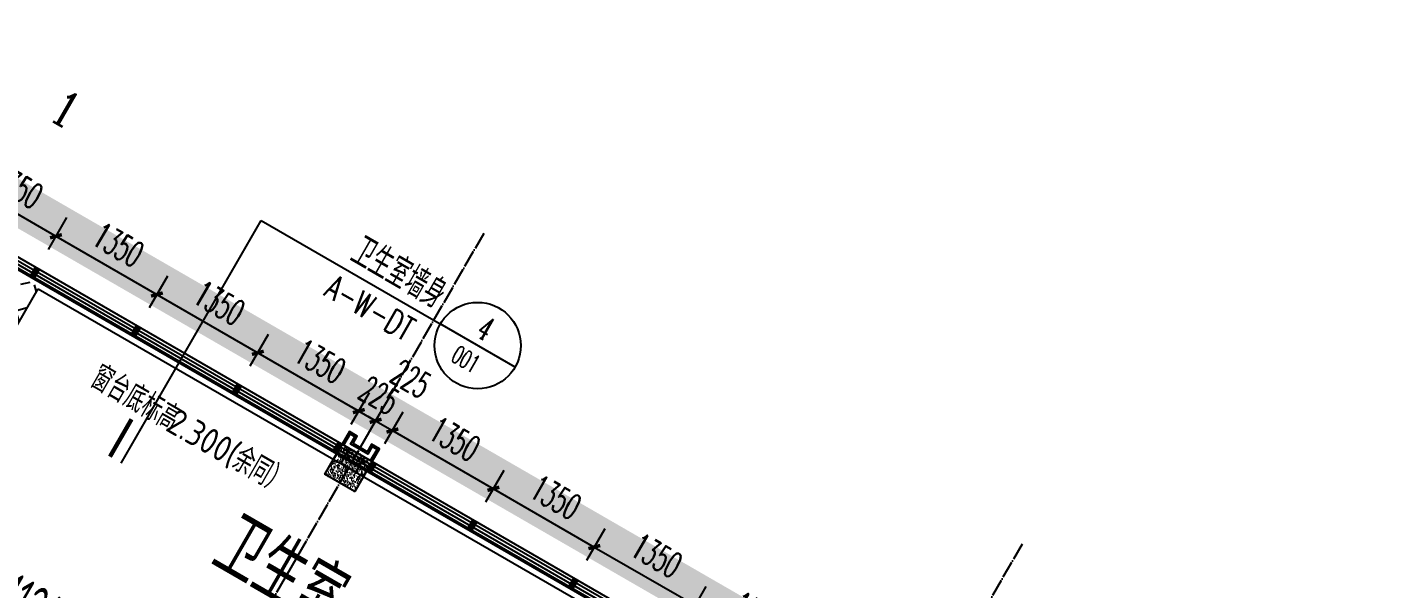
# Model space of a CAD drawing. Header units: millimetres. Extents: x 216654360 to 218309126, y 218099985 to 219647706.
# Drawn here: x 217938932 to 217954669, y 218951815 to 218958319 of the extents above; entities that cross this region are included whole.
import ezdxf
from ezdxf.enums import TextEntityAlignment as Align
from ezdxf.xclip import XClip

# ---------------------------------------------------------------- set-up
doc = ezdxf.new("R2010")
doc.units = ezdxf.units.MM
doc.header["$LTSCALE"] = 1000
doc.header["$XCLIPFRAME"] = 0
doc.linetypes.add('DASH', pattern=[0.35, 0.25, -0.1])
doc.linetypes.add('DOTE', pattern=[2.4200000000000004, 2, -0.2, 0.02, -0.2])
for name, color, linetype in [('A-ANNO-DIMS', 3, 'Continuous'), ('A-ANNO-DOTE', 1, 'DOTE'), ('A-ANNO-IDEN-INDX', 3, 'Continuous'), ('A-ANNO-TXT', 7, 'Continuous'), ('A-COLU', 2, 'Continuous'), ('A-COLU-CONC', 2, 'Continuous'), ('A-FLOR-SPCL', 245, 'Continuous'), ('A-FLOR-STRS', 51, 'Continuous'), ('A-WALL', 2, 'Continuous'), ('A-WALL-CURT', 111, 'Continuous'), ('A-WALL-MSNW', 2, 'Continuous'), ('A-WALL-SHEA', 2, 'Continuous'), ('A-WIND', 161, 'Continuous'), ('PUB_HATCH', 8, 'Continuous'), ('PUB_TEXT', 7, 'Continuous'), ('WINDOW', 4, 'Continuous'), ('WINDOW_TEXT', 7, 'Continuous'), ('现状植物', 3, 'Continuous')]:
    doc.layers.add(name, color=color, linetype=linetype)
doc.styles.add('_TCH_DIM_T3', font='SIMPLEX.shx', dxfattribs={"width": 0.5647058823529413, "bigfont": 'GBCBIG.shx'})
doc.styles.add('_TCH_WINDOW', font='GBENOR', dxfattribs={"width": 0.8, "bigfont": 'GBCBIG'})
doc.styles.add('A_AXIS', font='COMPLEX', dxfattribs={"width": 0.8, "bigfont": 'HZ'})
doc.styles.add('AUDIT_D_250603204042-0', font='SIMPLEX', dxfattribs={"width": 0.7, "bigfont": 'HZ'})
doc.styles.get("Standard").update_dxf_attribs({"font": 'gbenor.shx', "bigfont": 'gbcbig.shx'})
doc.dimstyles.new('_TCH_ARCH&&100', dxfattribs={"dimtxt": 297.5, "dimasz": 100, "dimexe": 250, "dimexo": 300, "dimgap": 126.25, "dimtad": 1, "dimdec": 0, "dimzin": 0, "dimdsep": 46, "dimtxsty": '_TCH_DIM_T3', "dimblk": 'ARCHTICK', "dimcen": 0.09, "dimclrt": 7, "dimazin": 2, "dimtfac": 1, "dimtdec": 0, "dimtix": 1, "dimtmove": 2, "dimatfit": 3, "dimfxl": 100, "dimtolj": 1, "dimtzin": 0, "dimarcsym": 0})

# ---------------------------------------------------------------- blocks, each defined once
blk = doc.blocks.new('123sfg')
at = {"layer": 'A-FLOR-STRS', "color": 1, "linetype": 'DASH', "const_width": 0.5}
blk.add_lwpolyline([(-435.7520347369718, -1148.388286254316), (-511.1115516244317, -1148.388286254316), (-511.3552337155952, -1165.729753827507), (-511.0830312329153, -1166.330356907861), (-509.862566358549, -1167.165920006349), (-509.899666979044, -1175.035179553675), (-511.2151629207592, -1175.819181181321), (-511.5013152034771, -1176.37444855023), (-511.8447741047139, -1217.800621691689), (-511.7709169440395, -1218.378271135507), (-511.5875886529493, -1218.902143048302), (-509.7669051376688, -1219.661976483888), (-509.385862355567, -1219.696680274913), (-508.9938257462936, -1221.561295600962), (-505.3071537641226, -1224.627778107655), (-496.1454937860653, -1225.778210952126), (-492.040455449508, -1227.508854247053), (-490.6770727478661, -1229.040993421052), (-491.1780902189776, -1234.403478215337), (-491.8354530945844, -1240.873174603801), (-495.3054724940848, -1245.831589563697), (-496.0934880015939, -1248.609740337537), (-498.2702817226327, -1262.571470302767), (-497.9822436700924, -1324.142034435703)], dxfattribs=at)
blk = doc.blocks.new('2929sk')
at = {"layer": 'A-ANNO-DOTE', "ltscale": 0.1}
for p, q in [((-40108.41759934928, -98506.28522877552), (-40108.41759934928, -79972.7619583212)), ((-32908.41759934928, -98506.28522877552), (-32908.41759934928, -79972.76195832115))]:
    blk.add_line(p, q, dxfattribs=at)
blk = doc.blocks.new('q34wsyt')
at = {"layer": 'A-ANNO-TXT', "color": 7, "style": 'A_AXIS', "width": 0.8000000000000002}
blk.add_text('1', height=400, dxfattribs=at).set_placement((7031970.425195132, -153220.8224066973))
blk = doc.blocks.new('123sttyt')
at = {"layer": 'A-COLU-CONC'}
h = blk.add_hatch(dxfattribs=at)
h.set_pattern_fill('混凝土', scale=10)
h.set_pattern_definition([(49.99999999999999, (458507.2726841327, 226049.4547714085), (71.72601826007535, -6.275213498259511), [7.5, -82.5]), (355, (458507.2726841327, 226049.4547714085), (-13.8751333613, 75.21921337000119), [6, -66]), (100.4514, (458513.2498521327, 226048.9318374085), (57.85093817140216, 68.94395420609536), [6.374019000000001, -70.1142112]), (46.18420000000002, (458507.2726841327, 226069.4547714085), (106.7241048625644, -16.55190143290181), [11.25, -123.75]), (96.6356, (458516.1663586327, 226068.0754407085), (93.46627055487033, 97.41178709004417), [9.561028799999999, -105.1713]), (351.1842, (458507.2726841327, 226069.4547714085), (93.46619451336272, 97.41186009253246), [9, -99]), (21, (458517.2726841327, 226064.4547714085), (59.69070521184616, -40.26188906653388), [7.5, -82.5]), (326.0000000000001, (458517.2726841327, 226064.4547714085), (24.33153319215817, 72.5150045046853), [6, -66]), (71.4514, (458522.2469074327, 226061.0996108085), (84.02226285814899, 32.25304967099524), [6.374019000000001, -70.1142112]), (37.50000000000001, (458507.2726841327, 226049.4547714085), (1.215985531729067, 33.28938538313115), [0, -65.19999999999999, 0, -67, 0, -66.25]), (7.499999999999999, (458507.2726841327, 226049.4547714085), (26.30695374421486, 39.44117118823603), [0, -38.2, 0, -63.7, 0, -25.25]), (327.5, (458484.9726841327, 226049.4547714085), (53.3822436172409, -2.255487173437976), [0, -25, 0, -78, 0, -103.5]), (317.5, (458474.9726841327, 226049.4547714085), (58.31861693423862, 10.01049823323177), [0, -32.5, 0, -51.8, 0, -73.5])])
h.paths.add_polyline_path([(6523019.330466915, 268461.0957909399), (6523419.330466915, 268461.0957909399), (6523419.330466892, 268061.0957909399), (6523019.330466892, 268061.0957909399)])
h = blk.add_hatch(color=256, dxfattribs=at)
h.dxf.hatch_style = 1
h.paths.add_polyline_path([(6523119.330466904, 268461.0957909399), (6523319.330466904, 268461.0957909399), (6523319.330466904, 268261.0957909399), (6523119.330466904, 268261.0957909399)])
at = {"layer": 'A-COLU'}
for points in [[(6523019.330466915, 268461.0957909399), (6523419.330466915, 268461.0957909399), (6523419.330466892, 268061.0957909399), (6523019.330466892, 268061.0957909399)], [(6523119.330466904, 268461.0957909399), (6523319.330466904, 268461.0957909399), (6523319.330466904, 268261.0957909399), (6523119.330466904, 268261.0957909399)]]:
    blk.add_lwpolyline(points, close=True, dxfattribs=at)
blk = doc.blocks.new('atyyj')
at = {"color": 6}
for points in [[(6087145.846531308, 41917.42876004828), (6087145.850708799, 41917.44223488616), (6087145.850708793, 42287.44228338455), (6087040.833285737, 42287.42880854666), (6087040.833285737, 42187.42880854666), (6086945.833285737, 42187.42880854666), (6086850.833285737, 42187.42880854666), (6086850.833285737, 42287.42880854666), (6086745.844134575, 42287.41532826515), (6086745.844134575, 42117.42884835148)], [(6087125.83328574, 42117.42884835148), (6087125.833285737, 42267.42880854666), (6087060.833285737, 42267.42880854666), (6087060.833285737, 42167.42880854666), (6086945.833285737, 42167.42880854666), (6086830.833285737, 42167.42880854666), (6086830.833285737, 42267.42880854666), (6086765.833285737, 42267.42880854666), (6086765.833285737, 42117.42884835148)]]:
    blk.add_lwpolyline(points, dxfattribs=at)
at = {"layer": 'A-COLU'}
blk.add_blockref('123sttyt', (-436273.4971811436, -226343.666958125), dxfattribs=at)
blk = doc.blocks.new('123arrt')
at = {"layer": 'A-COLU'}
blk.add_blockref('123sttyt', (12075.15662112832, 2799.999975732382), dxfattribs=at)
blk = doc.blocks.new('234eryayyui')
h = blk.add_hatch(color=251)
h.dxf.hatch_style = 1
h.paths.add_polyline_path([(6065420.674966354, 42391.641019584), (6065470.674966354, 42391.641019584), (6065470.67447537, 42281.641019584), (6065420.67447537, 42281.641019584)])
at = {"layer": 'WINDOW'}
blk.add_lwpolyline([(6065420.674966354, 42391.641019584), (6065470.674966354, 42391.641019584), (6065470.67447537, 42281.641019584), (6065420.67447537, 42281.641019584)], close=True, dxfattribs=at)
blk = doc.blocks.new('124ety6')
at = {"layer": 'A-COLU-CONC', "color": 7}
for p in [(10025.15708609447, 2.542298170737922e-06), (11375.1570730716, 2.463713462930173e-06), (12725.15706004873, 2.385128755122423e-06), (14075.15704702586, 2.306544047314674e-06), (14525.15711214021, 2.699467586353421e-06), (15875.15709911734, 2.620882878545672e-06), (17225.15708609447, 2.542298170737922e-06)]:
    blk.add_blockref('234eryayyui', p, dxfattribs=at)
blk = doc.blocks.new('_ArchTick')
at = {"color": 0, "linetype": 'ByBlock', "const_width": 0.4}
blk.add_lwpolyline([(-0.5, -0.5), (0.5, 0.5)], dxfattribs=at)
blk = doc.blocks.new('*D458')
at = {"layer": 'A-ANNO-DIMS', "color": 0, "lineweight": -2, "transparency": 16777216}
for p, q in [((6074120.832065471, 42645.68900444673), (6074120.832065471, 43070.74270527938)), ((6075470.83205245, 42645.68900444673), (6075470.83205245, 43070.74270527938)), ((6074120.832065471, 42820.74270527938), (6075470.83205245, 42820.74270527938))]:
    blk.add_line(p, q, dxfattribs=at)
at = {"layer": 'Defpoints', "color": 0, "transparency": 16777216}
for p in [(6075470.83205245, 42820.74270527938), (6074120.832065471, 42345.68900444673), (6075470.83205245, 42345.68900444673)]:
    blk.add_point(p, dxfattribs=at)
at = {"layer": 'A-ANNO-DIMS', "color": 0, "lineweight": -2, "transparency": 16777216, "xscale": 100, "yscale": 100, "zscale": 100, "rotation": 180}
blk.add_blockref('_ArchTick', (6074120.832065471, 42820.74270527938), dxfattribs=at)
at = {"layer": 'A-ANNO-DIMS', "color": 0, "lineweight": -2, "transparency": 16777216, "xscale": 100, "yscale": 100, "zscale": 100}
blk.add_blockref('_ArchTick', (6075470.83205245, 42820.74270527938), dxfattribs=at)
at = {"layer": 'A-ANNO-DIMS', "color": 7, "transparency": 16777216, "insert": (6074795.832058961, 43095.74270527938), "char_height": 297.5, "attachment_point": 5, "style": '_TCH_DIM_T3'}
blk.add_mtext('\\A1;1350', dxfattribs=at)
blk = doc.blocks.new('*D459')
at = {"layer": 'A-ANNO-DIMS', "color": 0, "lineweight": -2, "transparency": 16777216}
for p, q in [((6075470.83205245, 42645.68900444673), (6075470.83205245, 43070.74270527938)), ((6076820.832039425, 42645.68900444673), (6076820.832039425, 43070.74270527938)), ((6075470.83205245, 42820.74270527938), (6076820.832039425, 42820.74270527938))]:
    blk.add_line(p, q, dxfattribs=at)
at = {"layer": 'Defpoints', "color": 0, "transparency": 16777216}
for p in [(6076820.832039425, 42820.74270527938), (6075470.83205245, 42345.68900444673), (6076820.832039425, 42345.68900444673)]:
    blk.add_point(p, dxfattribs=at)
at = {"layer": 'A-ANNO-DIMS', "color": 0, "lineweight": -2, "transparency": 16777216, "xscale": 100, "yscale": 100, "zscale": 100, "rotation": 180}
blk.add_blockref('_ArchTick', (6075470.83205245, 42820.74270527938), dxfattribs=at)
at = {"layer": 'A-ANNO-DIMS', "color": 0, "lineweight": -2, "transparency": 16777216, "xscale": 100, "yscale": 100, "zscale": 100}
blk.add_blockref('_ArchTick', (6076820.832039425, 42820.74270527938), dxfattribs=at)
at = {"layer": 'A-ANNO-DIMS', "color": 7, "transparency": 16777216, "insert": (6076145.832045937, 43095.74270527938), "char_height": 297.5, "attachment_point": 5, "style": '_TCH_DIM_T3'}
blk.add_mtext('\\A1;1350', dxfattribs=at)
blk = doc.blocks.new('*D460')
at = {"layer": 'A-ANNO-DIMS', "color": 0, "lineweight": -2, "transparency": 16777216}
for p, q in [((6076820.832039425, 42645.68900444673), (6076820.832039425, 43070.74270527938)), ((6078170.832026402, 42645.68900444673), (6078170.832026402, 43070.74270527938)), ((6076820.832039425, 42820.74270527938), (6078170.832026402, 42820.74270527938))]:
    blk.add_line(p, q, dxfattribs=at)
at = {"layer": 'Defpoints', "color": 0, "transparency": 16777216}
for p in [(6078170.832026402, 42820.74270527938), (6076820.832039425, 42345.68900444673), (6078170.832026402, 42345.68900444673)]:
    blk.add_point(p, dxfattribs=at)
at = {"layer": 'A-ANNO-DIMS', "color": 0, "lineweight": -2, "transparency": 16777216, "xscale": 100, "yscale": 100, "zscale": 100, "rotation": 180}
blk.add_blockref('_ArchTick', (6076820.832039425, 42820.74270527938), dxfattribs=at)
at = {"layer": 'A-ANNO-DIMS', "color": 0, "lineweight": -2, "transparency": 16777216, "xscale": 100, "yscale": 100, "zscale": 100}
blk.add_blockref('_ArchTick', (6078170.832026402, 42820.74270527938), dxfattribs=at)
at = {"layer": 'A-ANNO-DIMS', "color": 7, "transparency": 16777216, "insert": (6077495.832032913, 43095.74270527938), "char_height": 297.5, "attachment_point": 5, "style": '_TCH_DIM_T3'}
blk.add_mtext('\\A1;1350', dxfattribs=at)
blk = doc.blocks.new('*D461')
at = {"layer": 'A-ANNO-DIMS', "color": 0, "lineweight": -2, "transparency": 16777216}
for p, q in [((6078170.832026402, 42645.68900444673), (6078170.832026402, 43070.74270527938)), ((6079520.83201338, 42645.68900444673), (6079520.83201338, 43070.74270527938)), ((6078170.832026402, 42820.74270527938), (6079520.83201338, 42820.74270527938))]:
    blk.add_line(p, q, dxfattribs=at)
at = {"layer": 'Defpoints', "color": 0, "transparency": 16777216}
for p in [(6079520.83201338, 42820.74270527938), (6078170.832026402, 42345.68900444673), (6079520.83201338, 42345.68900444673)]:
    blk.add_point(p, dxfattribs=at)
at = {"layer": 'A-ANNO-DIMS', "color": 0, "lineweight": -2, "transparency": 16777216, "xscale": 100, "yscale": 100, "zscale": 100, "rotation": 180}
blk.add_blockref('_ArchTick', (6078170.832026402, 42820.74270527938), dxfattribs=at)
at = {"layer": 'A-ANNO-DIMS', "color": 0, "lineweight": -2, "transparency": 16777216, "xscale": 100, "yscale": 100, "zscale": 100}
blk.add_blockref('_ArchTick', (6079520.83201338, 42820.74270527938), dxfattribs=at)
at = {"layer": 'A-ANNO-DIMS', "color": 7, "transparency": 16777216, "insert": (6078845.832019892, 43095.74270527938), "char_height": 297.5, "attachment_point": 5, "style": '_TCH_DIM_T3'}
blk.add_mtext('\\A1;1350', dxfattribs=at)
blk = doc.blocks.new('*D462')
at = {"layer": 'A-ANNO-DIMS', "color": 0, "lineweight": -2, "transparency": 16777216}
for p, q in [((6079520.83201338, 42645.68900444673), (6079520.83201338, 43070.74270527938)), ((6079745.844556829, 42645.68900444673), (6079745.844556829, 43070.74270527938)), ((6079520.83201338, 42820.74270527938), (6079420.83201338, 42820.74270527938)), ((6079520.83201338, 42820.74270527938), (6079745.844556829, 42820.74270527938)), ((6079745.844556829, 42820.74270527938), (6079845.844556829, 42820.74270527938))]:
    blk.add_line(p, q, dxfattribs=at)
at = {"layer": 'Defpoints', "color": 0, "transparency": 16777216}
for p in [(6079745.844556829, 42820.74270527938), (6079520.83201338, 42345.68900444673), (6079745.844556829, 42345.68900444673)]:
    blk.add_point(p, dxfattribs=at)
at = {"layer": 'A-ANNO-DIMS', "color": 0, "lineweight": -2, "transparency": 16777216, "xscale": 100, "yscale": 100, "zscale": 100}
blk.add_blockref('_ArchTick', (6079520.83201338, 42820.74270527938), dxfattribs=at)
at = {"layer": 'A-ANNO-DIMS', "color": 0, "lineweight": -2, "transparency": 16777216, "xscale": 100, "yscale": 100, "zscale": 100, "rotation": 180}
blk.add_blockref('_ArchTick', (6079745.844556829, 42820.74270527938), dxfattribs=at)
at = {"layer": 'A-ANNO-DIMS', "color": 7, "transparency": 16777216, "insert": (6079633.338285104, 43095.74270527938), "char_height": 297.5, "attachment_point": 5, "style": '_TCH_DIM_T3'}
blk.add_mtext('\\A1;225', dxfattribs=at)
blk = doc.blocks.new('*D463')
at = {"layer": 'A-ANNO-DIMS', "color": 0, "lineweight": -2, "transparency": 16777216}
for p, q in [((6079745.844556829, 42645.68900444673), (6079745.844556829, 43070.74270527938)), ((6079970.832078493, 42645.68900444673), (6079970.832078493, 43070.74270527938)), ((6079745.844556829, 42820.74270527938), (6079645.844556829, 42820.74270527938)), ((6079745.844556829, 42820.74270527938), (6079970.832078493, 42820.74270527938)), ((6079970.832078493, 42820.74270527938), (6080070.832078493, 42820.74270527938))]:
    blk.add_line(p, q, dxfattribs=at)
at = {"layer": 'Defpoints', "color": 0, "transparency": 16777216}
for p in [(6079970.832078493, 42820.74270527938), (6079745.844556829, 42345.68900444673), (6079970.832078493, 42345.68900444673)]:
    blk.add_point(p, dxfattribs=at)
at = {"layer": 'A-ANNO-DIMS', "color": 0, "lineweight": -2, "transparency": 16777216, "xscale": 100, "yscale": 100, "zscale": 100}
blk.add_blockref('_ArchTick', (6079745.844556829, 42820.74270527938), dxfattribs=at)
at = {"layer": 'A-ANNO-DIMS', "color": 0, "lineweight": -2, "transparency": 16777216, "xscale": 100, "yscale": 100, "zscale": 100, "rotation": 180}
blk.add_blockref('_ArchTick', (6079970.832078493, 42820.74270527938), dxfattribs=at)
at = {"layer": 'A-ANNO-DIMS', "color": 7, "transparency": 16777216, "insert": (6079858.338317661, 43445.74270527938), "char_height": 297.5, "attachment_point": 5, "style": '_TCH_DIM_T3'}
blk.add_mtext('\\A1;225', dxfattribs=at)
blk = doc.blocks.new('*D464')
at = {"layer": 'A-ANNO-DIMS', "color": 0, "lineweight": -2, "transparency": 16777216}
for p, q in [((6079970.832078493, 42645.68900444673), (6079970.832078493, 43070.74270527938)), ((6081320.832065471, 42645.68900444673), (6081320.832065471, 43070.74270527938)), ((6079970.832078493, 42820.74270527938), (6081320.832065471, 42820.74270527938))]:
    blk.add_line(p, q, dxfattribs=at)
at = {"layer": 'Defpoints', "color": 0, "transparency": 16777216}
for p in [(6081320.832065471, 42820.74270527938), (6079970.832078493, 42345.68900444673), (6081320.832065471, 42345.68900444673)]:
    blk.add_point(p, dxfattribs=at)
at = {"layer": 'A-ANNO-DIMS', "color": 0, "lineweight": -2, "transparency": 16777216, "xscale": 100, "yscale": 100, "zscale": 100, "rotation": 180}
blk.add_blockref('_ArchTick', (6079970.832078493, 42820.74270527938), dxfattribs=at)
at = {"layer": 'A-ANNO-DIMS', "color": 0, "lineweight": -2, "transparency": 16777216, "xscale": 100, "yscale": 100, "zscale": 100}
blk.add_blockref('_ArchTick', (6081320.832065471, 42820.74270527938), dxfattribs=at)
at = {"layer": 'A-ANNO-DIMS', "color": 7, "transparency": 16777216, "insert": (6080645.832071982, 43095.74270527938), "char_height": 297.5, "attachment_point": 5, "style": '_TCH_DIM_T3'}
blk.add_mtext('\\A1;1350', dxfattribs=at)
blk = doc.blocks.new('*D465')
at = {"layer": 'A-ANNO-DIMS', "color": 0, "lineweight": -2, "transparency": 16777216}
for p, q in [((6081320.832065471, 42645.68900444673), (6081320.832065471, 43070.74270527938)), ((6082670.832052449, 42645.68900444673), (6082670.832052449, 43070.74270527938)), ((6081320.832065471, 42820.74270527938), (6082670.832052449, 42820.74270527938))]:
    blk.add_line(p, q, dxfattribs=at)
at = {"layer": 'Defpoints', "color": 0, "transparency": 16777216}
for p in [(6082670.832052449, 42820.74270527938), (6081320.832065471, 42345.68900444673), (6082670.832052449, 42345.68900444673)]:
    blk.add_point(p, dxfattribs=at)
at = {"layer": 'A-ANNO-DIMS', "color": 0, "lineweight": -2, "transparency": 16777216, "xscale": 100, "yscale": 100, "zscale": 100, "rotation": 180}
blk.add_blockref('_ArchTick', (6081320.832065471, 42820.74270527938), dxfattribs=at)
at = {"layer": 'A-ANNO-DIMS', "color": 0, "lineweight": -2, "transparency": 16777216, "xscale": 100, "yscale": 100, "zscale": 100}
blk.add_blockref('_ArchTick', (6082670.832052449, 42820.74270527938), dxfattribs=at)
at = {"layer": 'A-ANNO-DIMS', "color": 7, "transparency": 16777216, "insert": (6081995.832058961, 43095.74270527938), "char_height": 297.5, "attachment_point": 5, "style": '_TCH_DIM_T3'}
blk.add_mtext('\\A1;1350', dxfattribs=at)
blk = doc.blocks.new('*D466')
at = {"layer": 'A-ANNO-DIMS', "color": 0, "lineweight": -2, "transparency": 16777216}
for p, q in [((6082670.832052449, 42645.68900444673), (6082670.832052449, 43070.74270527938)), ((6084020.832039425, 42645.68900444673), (6084020.832039425, 43070.74270527938)), ((6082670.832052449, 42820.74270527938), (6084020.832039425, 42820.74270527938))]:
    blk.add_line(p, q, dxfattribs=at)
at = {"layer": 'Defpoints', "color": 0, "transparency": 16777216}
for p in [(6084020.832039425, 42820.74270527938), (6082670.832052449, 42345.68900444673), (6084020.832039425, 42345.68900444673)]:
    blk.add_point(p, dxfattribs=at)
at = {"layer": 'A-ANNO-DIMS', "color": 0, "lineweight": -2, "transparency": 16777216, "xscale": 100, "yscale": 100, "zscale": 100, "rotation": 180}
blk.add_blockref('_ArchTick', (6082670.832052449, 42820.74270527938), dxfattribs=at)
at = {"layer": 'A-ANNO-DIMS', "color": 0, "lineweight": -2, "transparency": 16777216, "xscale": 100, "yscale": 100, "zscale": 100}
blk.add_blockref('_ArchTick', (6084020.832039425, 42820.74270527938), dxfattribs=at)
at = {"layer": 'A-ANNO-DIMS', "color": 7, "transparency": 16777216, "insert": (6083345.832045937, 43095.74270527938), "char_height": 297.5, "attachment_point": 5, "style": '_TCH_DIM_T3'}
blk.add_mtext('\\A1;1350', dxfattribs=at)
blk = doc.blocks.new('*D467')
at = {"layer": 'A-ANNO-DIMS', "color": 0, "lineweight": -2, "transparency": 16777216}
for p, q in [((6084020.832039425, 42645.68900444673), (6084020.832039425, 43070.74270527938)), ((6085370.832026402, 42645.68900444673), (6085370.832026402, 43070.74270527938)), ((6084020.832039425, 42820.74270527938), (6085370.832026402, 42820.74270527938))]:
    blk.add_line(p, q, dxfattribs=at)
at = {"layer": 'Defpoints', "color": 0, "transparency": 16777216}
for p in [(6085370.832026402, 42820.74270527938), (6084020.832039425, 42345.68900444673), (6085370.832026402, 42345.68900444673)]:
    blk.add_point(p, dxfattribs=at)
at = {"layer": 'A-ANNO-DIMS', "color": 0, "lineweight": -2, "transparency": 16777216, "xscale": 100, "yscale": 100, "zscale": 100, "rotation": 180}
blk.add_blockref('_ArchTick', (6084020.832039425, 42820.74270527938), dxfattribs=at)
at = {"layer": 'A-ANNO-DIMS', "color": 0, "lineweight": -2, "transparency": 16777216, "xscale": 100, "yscale": 100, "zscale": 100}
blk.add_blockref('_ArchTick', (6085370.832026402, 42820.74270527938), dxfattribs=at)
at = {"layer": 'A-ANNO-DIMS', "color": 7, "transparency": 16777216, "insert": (6084695.832032913, 43095.74270527938), "char_height": 297.5, "attachment_point": 5, "style": '_TCH_DIM_T3'}
blk.add_mtext('\\A1;1350', dxfattribs=at)
blk = doc.blocks.new('$DorLib2D$00000009')
for p, q in [((0.4128784780300046, 0.9052619659617922), (0.4128784780300046, 0.08070055595349494)), ((0.4541065485304194, 0.9052619659617922), (0.4128784780300046, 0.9052619659617922)), ((0.4541065485304194, 0.08070055595349494), (0.4541065485304194, 0.9052619659617922)), ((0.4128784780300046, 0.7821568824082695), (0.3780038555081039, 0.7821568824082694)), ((0.4889811710523202, 0.7821568824082694), (0.4541065485304194, 0.7821568824082695)), ((0.4128784780300046, 0.6235084014994399), (0.3780038555081039, 0.6235084014994398)), ((0.4889811710523202, 0.6235084014994398), (0.4541065485304194, 0.6235084014994399)), ((-0.4941390729791224, 0.08070055595349494), (-0.4529110024787076, 0.08070055595349494)), ((-0.4941390729791224, -0.001755585047334795), (-0.4941390729791224, 0.08070055595349494)), ((-0.4529110024787076, 0.08070055595349494), (-0.4529110024787076, 0.03947248545308008)), ((-0.4529110024787076, 0.03947248545308008), (-0.4116829319782927, 0.03947248545308008)), ((-0.4116829319782927, 0.03947248545308008), (-0.4116829319782927, -0.001755585047334795)), ((0.4128784780300046, 0.08070055595349494), (0.4541065485304194, 0.08070055595349494)), ((0.4541065485304194, 0.03947248545308008), (0.4128784780300046, 0.03947248545308008)), ((0.4128784780300046, 0.03947248545308008), (0.4128784780300046, -0.001755585047334795)), ((0.4953346190308343, 0.08070055595349494), (0.4541065485304194, 0.08070055595349494)), ((0.4541065485304194, 0.08070055595349494), (0.4541065485304194, 0.03947248545308008)), ((0.4953346190308343, -0.001755585047334795), (0.4953346190308343, 0.08070055595349494)), ((-0.4941390729791224, -0.001755585047334795), (-0.4941390729791224, -0.001755585047334795)), ((-0.4116829319782927, -0.001755585047334795), (-0.4941390729791224, -0.001755585047334795)), ((0.4128784780300046, -0.001755585047334795), (0.4953346190308343, -0.001755585047334795)), ((0.4953346190308343, -0.001755585047334795), (0.4953346190308343, -0.001755585047334795))]:
    blk.add_line(p, q)
at = {"lineweight": 13}
for p, q in [((0.3780038555081039, 0.7821568824082694), (0.3780038555081039, 0.6235084014994398)), ((0.4889811710523202, 0.7821568824082694), (0.4889811710523202, 0.6235084014994398))]:
    blk.add_line(p, q, dxfattribs=at)
blk.add_arc((0.3716497624938499, 0.08173193500353383), 0.8245614100082972, 87.13397114007623, 180.0716668053313, dxfattribs=at)
blk = doc.blocks.new('A$C04836B57')
at = {"layer": 'PUB_HATCH'}
h = blk.add_hatch(dxfattribs=at)
h.set_pattern_fill('多孔材料', color=256, scale=100, style=0)
h.set_pattern_definition([(45, (-6165679.106576437, -59482.65594915766), (-200.0002033111466, 200.0002033111467), []), (135, (-6165679.106576437, -59482.65594915766), (-200.0002033111467, -200.0002033111466), [])])
h.paths.add_polyline_path([(-90416.56330011692, -19212.74399104106), (-90283.22996815853, -19212.78583633795), (-90283.16321419366, -17290.97264289905), (-90383.16432044934, -17265.97310577592), (-90483.16321434546, -17290.97348596561), (-90483.22649261728, -19112.72305287333)])
at = {"layer": 'A-ANNO-IDEN-INDX'}
for p, q in [((-88440.78137966245, -15316.90036037029), (-86045.04506870359, -15316.90036037029)), ((-88440.78137966245, -18559.82208022685), (-88440.78137966245, -15316.90036037029)), ((-85045.04506870359, -15316.90036037029), (-86045.04506870359, -15316.90036037029))]:
    blk.add_line(p, q, dxfattribs=at)
at = {"layer": 'A-ANNO-IDEN-INDX', "const_width": 50}
blk.add_lwpolyline([(-88590.78137966245, -18559.82208022685), (-88590.78137966245, -18059.82208022685)], dxfattribs=at)
at = {"layer": 'A-ANNO-IDEN-INDX'}
blk.add_circle((-85545.04506870359, -15316.90036037029), 500, dxfattribs=at)
at = {"layer": 'A-WALL'}
blk.add_line((-90283.22996815853, -19212.78583633795), (-90283.16321419366, -17290.97264289905), dxfattribs=at)
at = {"layer": 'A-WALL-CURT'}
for p, q in [((-66083.27438447252, -17091.01500706963), (-100408.4250410013, -17091.01490530548)), ((-100408.4250411103, -17127.68157197215), (-66083.27438446041, -17127.68167373639)), ((-100408.4250412183, -17164.34823863882), (-66083.27438456938, -17164.34834040258)), ((-100408.4250413273, -17201.01490530548), (-66083.27438479941, -17201.01500706989))]:
    blk.add_line(p, q, dxfattribs=at)
at = {"layer": 'A-WALL-MSNW'}
for p, q in [((-93133.27511498146, -17215.98239399563), (-90383.1663400624, -17215.97314983838)), ((-90383.16653280891, -17215.9731884631), (-81873.26150514092, -17215.92676296374)), ((-90283.16321419366, -17290.97264289905), (-81973.26014084928, -17290.92730850359))]:
    blk.add_line(p, q, dxfattribs=at)
blk.add_blockref('atyyj', (-6173079.108274692, -59208.44373812031))
at = {"layer": 'A-ANNO-DOTE'}
ref = blk.add_blockref('123sfg', (408074.6474547908, 1131835.749373674), dxfattribs=dict(at, xscale=1000, yscale=1000, zscale=1000))
XClip(ref).set_block_clipping_path([(-527.116253690554, -1244.4995262616217), (-408.074574071597, -1131.8357493736744)])
at = {"layer": 'A-COLU-CONC', "color": 7}
blk.add_blockref('124ety6', (-6165879.106576437, -59482.65594915766), dxfattribs=at)
at = {"layer": 'A-FLOR-SPCL', "rotation": 180}
blk.add_blockref('2929sk', (-119041.6796189575, -112663.7768879475), dxfattribs=at)
at = {"layer": 'A-FLOR-STRS'}
blk.add_blockref('q34wsyt', (-7123153.618004969, 137693.3048883559), dxfattribs=at)
at = {"layer": 'A-WALL-SHEA', "color": 6}
blk.add_blockref('123arrt', (-6621427.762076964, -288352.1106719777), dxfattribs=at)
at = {"layer": 'WINDOW'}
ref = blk.add_blockref('$DorLib2D$00000009', (-88708.27648607269, -20991.22763167696), dxfattribs=dict(at, xscale=1100, yscale=1100, zscale=200, rotation=180))
ref.add_attrib('A', 'M1124', (-89141.99609899987, -20781.28056104635), dxfattribs={"layer": 'WINDOW_TEXT', "height": 525, "style": '_TCH_WINDOW', "width": 0.6400000000000001})
at = {"layer": 'A-ANNO-TXT', "color": 7, "style": 'AUDIT_D_250603204042-0'}
for s, height, width, p in [('卫生室墙身', 350, 0.7, (-87336.46239153855, -15211.90036037029)), ('A-W-DT', 280, 0.6999999999999998, (-87391.37840203661, -15701.90036037029))]:
    blk.add_text(s, height=height, dxfattribs=dict(at, width=width)).set_placement(p)
at = {"layer": 'A-ANNO-TXT', "color": 7, "style": 'A_AXIS'}
for s, height, width, p, p2 in [('4', 262.8264543312429, 0.6399999999992483, (-85625.1445595473, -15224.61399386721), (-85496.98537419736, -15224.61399386721)), ('001', 207.9570369198522, 0.6400000000005823, (-85739.13830316253, -15625.99075276776), (-85428.5891280286, -15625.99075276776))]:
    blk.add_text(s, height=height, dxfattribs=dict(at, width=width)).set_placement(p, p2, align=Align.FIT)
at = {"layer": 'A-WIND'}
for s, height, p in [('窗台底标高', 306.3829787234042, (-89222.61877304409, -17975.19717736228)), ('2.300(', 300, (-88201.34217729978, -17975.19717736228)), ('余同）', 306.3829787234042, (-87326.34217729978, -17975.19717736228))]:
    blk.add_text(s, height=height, dxfattribs=at).set_placement(p)
at = {"layer": 'PUB_TEXT'}
blk.add_text('卫生室', height=714.8936170212767, dxfattribs=at).set_placement((-86981.5009583421, -19074.9073366236))
at = {"layer": 'A-ANNO-DIMS'}
dim = blk.add_linear_dim(base=(-85908.27449794393, -16661.91324387828), p1=(-86133.26201960817, -17136.96694471093), p2=(-85908.27449794393, -17136.96694471093), angle=0, dimstyle='_TCH_ARCH&&100', dxfattribs=at)
dim.commit()
dim.dimension.update_dxf_attribs({"geometry": '*D463', "text_midpoint": (-86020.76825877652, -16036.91324387828), "dimtype": 129, "insert": (-6165879.106576437, -59482.65594915766)})
for p1, p2, distance, picture, middle in [((-91758.27451096568, -17136.96694471093), (-90408.27452398743, -17136.96694471093), 475.05370083265007, '*D458', (-91083.27451747656, -16386.91324387828)), ((-90408.27452398743, -17136.96694471093), (-89058.27453701198, -17136.96694471093), 475.05370083265007, '*D459', (-89733.27453050017, -16386.91324387828)), ((-89058.27453701198, -17136.96694471093), (-87708.27455003466, -17136.96694471093), 475.05370083265007, '*D460', (-88383.27454352379, -16386.91324387828)), ((-87708.27455003466, -17136.96694471093), (-86358.27456305735, -17136.96694471093), 475.05370083265007, '*D461', (-87033.27455654554, -16386.91324387828)), ((-86358.27456305735, -17136.96694471093), (-86133.26201960817, -17136.96694471093), 475.05370083265007, '*D462', (-86245.76829133276, -16386.91324387828)), ((-85908.27449794393, -17136.96694471093), (-84558.27451096568, -17136.96694471093), 475.05370083265007, '*D464', (-85233.2745044548, -16386.91324387828)), ((-84558.27451096568, -17136.96694471093), (-83208.27452398837, -17136.96694471093), 475.05370083265007, '*D465', (-83883.27451747656, -16386.91324387828)), ((-83208.27452398837, -17136.96694471093), (-81858.27453701198, -17136.96694471093), 475.05370083265, '*D466', (-82533.27453050017, -16386.91324387828)), ((-81858.27453701198, -17136.96694471093), (-80508.27455003466, -17136.96694471093), 475.05370083265007, '*D467', (-81183.27454352379, -16386.91324387828))]:
    dim = blk.add_aligned_dim(p1=p1, p2=p2, distance=distance, dimstyle='_TCH_ARCH&&100', dxfattribs=at)
    dim.commit()
    dim.dimension.update_dxf_attribs({"geometry": picture, "text_midpoint": middle, "insert": (-6165879.106576437, -59482.65594915766)})

msp = doc.modelspace()

# ---------------------------------------------------------------- block references
at = {"layer": '现状植物', "rotation": 330.0099772030858}
msp.add_blockref('A$C04836B57', (218025897.187641, 218925138.5110827), dxfattribs=at)

doc.saveas('drawing.dxf')
